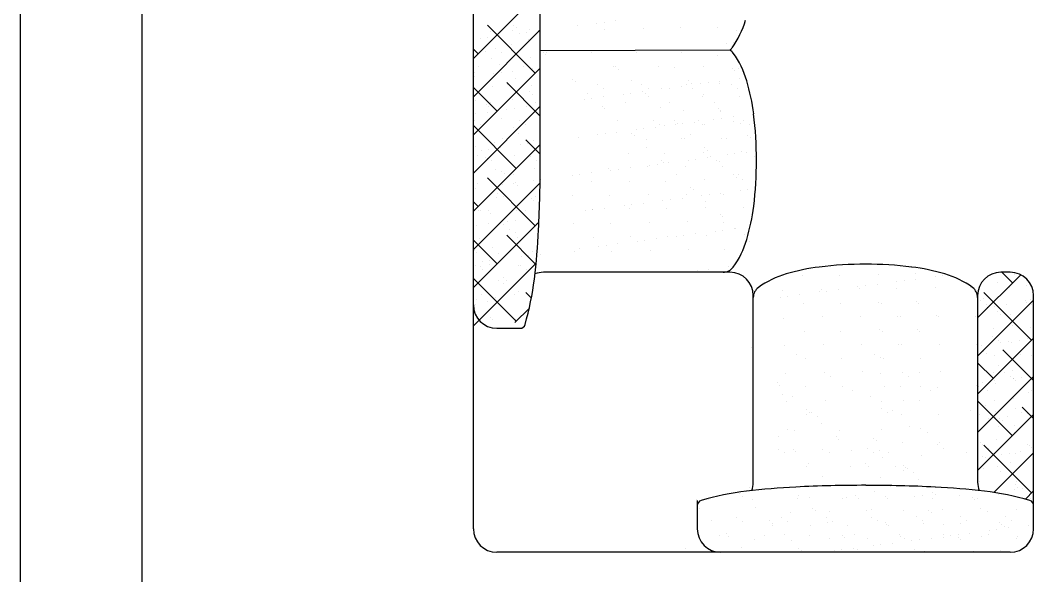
# Model space of a CAD drawing. Header units: inches. Extents: x 3.5 to 46, y 8.9 to 33.7.
# Drawn here: x 24.997 to 27.837, y 23.936 to 25.478 of the extents above; entities that cross this region are included whole.
import ezdxf

# ---------------------------------------------------------------- set-up
doc = ezdxf.new("R2010")
doc.units = ezdxf.units.IN
doc.header["$MEASUREMENT"] = 0
doc.layers.add('02', color=2, linetype='Continuous')
doc.layers.add('kadrbm', color=4, linetype='Continuous')

# ---------------------------------------------------------------- blocks, each defined once
blk = doc.blocks.new('kadrbm')
at = {"layer": 'kadrbm', "color": 4}
blk.add_lwpolyline([(0, 0), (0, 24.7972), (21, 24.7972), (21, 0), (0, 0)], close=True, dxfattribs=at)
blk.add_lwpolyline([(20.6631, 0.3257), (20.6631, 24.4603), (0.3369, 24.4603), (0.3369, 0.3257), (20.6631, 0.3257)], dxfattribs=at)

msp = doc.modelspace()

# ---------------------------------------------------------------- linework, layer by layer
at = {"layer": '02'}
for p, q in [((26.256, 24.0654), (26.256, 26.6845)), ((26.256, 25.372), (26.4412, 25.5572)), ((26.619, 25.4734), (26.619, 25.4734)), ((26.6515, 25.4777), (26.6515, 25.4777)), ((26.256, 25.2659), (26.4414, 25.4514)), ((26.428, 25.3318), (26.2954, 25.4644)), ((26.3043, 25.448), (26.3043, 25.448)), ((26.3636, 25.4499), (26.3636, 25.4499)), ((26.3678, 25.4648), (26.3678, 25.4648)), ((26.3751, 25.4581), (26.3751, 25.4581)), ((26.4037, 25.445), (26.4037, 25.445)), ((26.4123, 25.4519), (26.4123, 25.4519)), ((26.4362, 25.4493), (26.4362, 25.4493)), ((26.5439, 25.4635), (26.5439, 25.4635)), ((26.5982, 25.4706), (26.5982, 25.4706)), ((26.6193, 25.4527), (26.6193, 25.4527)), ((26.7274, 25.4566), (26.7274, 25.4566)), ((26.8321, 25.4579), (26.8321, 25.4579)), ((26.9344, 25.4575), (26.9344, 25.4575)), ((26.9864, 25.451), (26.9864, 25.451)), ((26.2752, 25.4281), (26.2752, 25.4281)), ((26.296, 25.4309), (26.296, 25.4309)), ((26.3285, 25.4351), (26.3285, 25.4351)), ((26.3829, 25.4423), (26.3829, 25.4423)), ((26.4099, 25.4262), (26.4099, 25.4262)), ((26.9789, 25.4172), (26.9789, 25.4172)), ((26.256, 25.411), (26.256, 25.411)), ((26.2689, 25.3849), (26.256, 25.3977)), ((26.2897, 25.3911), (26.2897, 25.3911)), ((26.3183, 25.3992), (26.3183, 25.3992)), ((26.3352, 25.3884), (26.3352, 25.3884)), ((26.3607, 25.4123), (26.3607, 25.4123)), ((26.9691, 25.3956), (26.4415, 25.3932)), ((26.4498, 25.3897), (26.4498, 25.3897)), ((26.4598, 25.3886), (26.4598, 25.3886)), ((26.5843, 25.3889), (26.5843, 25.3889)), ((26.7089, 25.3891), (26.7089, 25.3891)), ((26.8335, 25.3893), (26.8335, 25.3893)), ((26.9581, 25.4145), (26.9581, 25.4145)), ((26.3068, 25.3709), (26.3068, 25.3709)), ((26.4148, 25.3748), (26.4148, 25.3748)), ((26.4571, 25.383), (26.4571, 25.383)), ((26.9347, 25.3813), (26.9347, 25.3813)), ((26.256, 25.1599), (26.4416, 25.3455)), ((26.2586, 25.3339), (26.2586, 25.3339)), ((26.2714, 25.3495), (26.2714, 25.3495)), ((26.3295, 25.3546), (26.3295, 25.3546)), ((26.3329, 25.3321), (26.3329, 25.3321)), ((26.3369, 25.3478), (26.3369, 25.3478)), ((26.3654, 25.3364), (26.3654, 25.3364)), ((26.3959, 25.3497), (26.3959, 25.3497)), ((26.4197, 25.3436), (26.4197, 25.3436)), ((26.4406, 25.3463), (26.4406, 25.3463)), ((26.6451, 25.3502), (26.6451, 25.3502)), ((26.652, 25.3497), (26.652, 25.3497)), ((26.6594, 25.3429), (26.6594, 25.3429)), ((26.7696, 25.3504), (26.7696, 25.3504)), ((26.8144, 25.3462), (26.8144, 25.3462)), ((26.8942, 25.3506), (26.8942, 25.3506)), ((26.9745, 25.3448), (26.9745, 25.3448)), ((26.9818, 25.338), (26.9818, 25.338)), ((26.9934, 25.3447), (26.9934, 25.3447)), ((26.2577, 25.3222), (26.2577, 25.3222)), ((26.3121, 25.3294), (26.3121, 25.3294)), ((26.4417, 25.212), (26.3484, 25.3053)), ((26.3717, 25.316), (26.3717, 25.316)), ((26.5317, 25.3146), (26.5317, 25.3146)), ((26.5391, 25.3078), (26.5391, 25.3078)), ((26.6942, 25.311), (26.6942, 25.311)), ((26.8542, 25.3097), (26.8542, 25.3097)), ((26.8616, 25.3029), (26.8616, 25.3029)), ((26.9081, 25.3043), (26.9081, 25.3043)), ((26.9394, 25.3033), (26.9394, 25.3033)), ((26.9406, 25.3086), (26.9406, 25.3086)), ((26.995, 25.3157), (26.995, 25.3157)), ((26.3219, 25.2258), (26.256, 25.2917)), ((26.3093, 25.2938), (26.3093, 25.2938)), ((26.3506, 25.299), (26.3506, 25.299)), ((26.3675, 25.2882), (26.3675, 25.2882)), ((26.4115, 25.2795), (26.4115, 25.2795)), ((26.4174, 25.2977), (26.4174, 25.2977)), ((26.5739, 25.2759), (26.5739, 25.2759)), ((26.5998, 25.2994), (26.5998, 25.2994)), ((26.6166, 25.2887), (26.6166, 25.2887)), ((26.6928, 25.276), (26.6928, 25.276)), ((26.7243, 25.2997), (26.7243, 25.2997)), ((26.7253, 25.2802), (26.7253, 25.2802)), ((26.734, 25.2746), (26.734, 25.2746)), ((26.7412, 25.2889), (26.7412, 25.2889)), ((26.7796, 25.2874), (26.7796, 25.2874)), ((26.8005, 25.2901), (26.8005, 25.2901)), ((26.833, 25.2944), (26.833, 25.2944)), ((26.8489, 25.2999), (26.8489, 25.2999)), ((26.8658, 25.2891), (26.8658, 25.2891)), ((26.8873, 25.3016), (26.8873, 25.3016)), ((26.9735, 25.3001), (26.9735, 25.3001)), ((26.9903, 25.2894), (26.9903, 25.2894)), ((26.2611, 25.2568), (26.2611, 25.2568)), ((26.3037, 25.2493), (26.3037, 25.2493)), ((26.3658, 25.2582), (26.3658, 25.2582)), ((26.4189, 25.2727), (26.4189, 25.2727)), ((26.4282, 25.2496), (26.4282, 25.2496)), ((26.5643, 25.259), (26.5643, 25.259)), ((26.5851, 25.2618), (26.5851, 25.2618)), ((26.6176, 25.2661), (26.6176, 25.2661)), ((26.672, 25.2732), (26.672, 25.2732)), ((26.6774, 25.25), (26.6774, 25.25)), ((26.7413, 25.2678), (26.7413, 25.2678)), ((26.8019, 25.2502), (26.8019, 25.2502)), ((26.8912, 25.2663), (26.8912, 25.2663)), ((26.8964, 25.271), (26.8964, 25.271)), ((26.9265, 25.2505), (26.9265, 25.2505)), ((26.9959, 25.2676), (26.9959, 25.2676)), ((26.256, 25.0538), (26.4417, 25.2395)), ((26.2621, 25.2193), (26.2621, 25.2193)), ((26.2913, 25.2444), (26.2913, 25.2444)), ((26.2946, 25.2235), (26.2946, 25.2235)), ((26.2986, 25.2376), (26.2986, 25.2376)), ((26.3489, 25.2307), (26.3489, 25.2307)), ((26.3698, 25.2334), (26.3698, 25.2334)), ((26.4023, 25.2377), (26.4023, 25.2377)), ((26.4199, 25.2207), (26.4199, 25.2207)), ((26.6137, 25.2395), (26.6137, 25.2395)), ((26.6211, 25.2327), (26.6211, 25.2327)), ((26.7761, 25.2359), (26.7761, 25.2359)), ((26.8396, 25.2267), (26.8396, 25.2267)), ((26.9362, 25.2345), (26.9362, 25.2345)), ((26.942, 25.2262), (26.942, 25.2262)), ((26.9436, 25.2278), (26.9436, 25.2278)), ((27.0319, 25.217), (27.0319, 25.217)), ((26.2584, 25.1986), (26.2584, 25.1986)), ((26.3118, 25.2168), (26.3118, 25.2168)), ((26.3334, 25.2057), (26.3334, 25.2057)), ((26.3829, 25.1988), (26.3829, 25.1988)), ((26.6559, 25.2008), (26.6559, 25.2008)), ((26.7566, 25.1995), (26.7566, 25.1995)), ((26.7735, 25.1888), (26.7735, 25.1888)), ((26.816, 25.1994), (26.816, 25.1994)), ((26.8165, 25.1887), (26.8165, 25.1887)), ((26.8233, 25.1927), (26.8233, 25.1927)), ((26.8373, 25.1914), (26.8373, 25.1914)), ((26.8699, 25.1957), (26.8699, 25.1957)), ((26.8812, 25.1997), (26.8812, 25.1997)), ((26.8937, 25.1892), (26.8937, 25.1892)), ((26.8981, 25.189), (26.8981, 25.189)), ((26.9242, 25.2029), (26.9242, 25.2029)), ((26.945, 25.2056), (26.945, 25.2056)), ((26.9775, 25.2099), (26.9775, 25.2099)), ((26.9784, 25.1959), (26.9784, 25.1959)), ((26.9984, 25.1906), (26.9984, 25.1906)), ((27.0058, 25.2), (27.0058, 25.2)), ((27.0226, 25.1892), (27.0226, 25.1892)), ((26.3749, 25.0667), (26.256, 25.1856)), ((26.2636, 25.1798), (26.2636, 25.1798)), ((26.2752, 25.1879), (26.2752, 25.1879)), ((26.3683, 25.1811), (26.3683, 25.1811)), ((26.3732, 25.1692), (26.3732, 25.1692)), ((26.3806, 25.1625), (26.3806, 25.1625)), ((26.3998, 25.1881), (26.3998, 25.1881)), ((26.6012, 25.1603), (26.6012, 25.1603)), ((26.622, 25.1631), (26.622, 25.1631)), ((26.6545, 25.1674), (26.6545, 25.1674)), ((26.6957, 25.1643), (26.6957, 25.1643)), ((26.7088, 25.1745), (26.7088, 25.1745)), ((26.7297, 25.1772), (26.7297, 25.1772)), ((26.7622, 25.1815), (26.7622, 25.1815)), ((26.7857, 25.1853), (26.7857, 25.1853)), ((26.8581, 25.1608), (26.8581, 25.1608)), ((26.256, 24.9477), (26.4418, 25.1335)), ((26.3144, 25.1397), (26.3144, 25.1397)), ((26.336, 25.1492), (26.336, 25.1492)), ((26.3858, 25.132), (26.3858, 25.132)), ((26.4418, 25.1059), (26.4014, 25.1462)), ((26.4066, 25.1347), (26.4066, 25.1347)), ((26.4224, 25.1436), (26.4224, 25.1436)), ((26.4392, 25.139), (26.4392, 25.139)), ((26.5468, 25.1532), (26.5468, 25.1532)), ((26.7031, 25.1576), (26.7031, 25.1576)), ((26.7375, 25.1483), (26.7375, 25.1483)), ((26.8342, 25.1501), (26.8342, 25.1501)), ((26.8422, 25.1497), (26.8422, 25.1497)), ((26.9445, 25.1492), (26.9445, 25.1492)), ((26.9588, 25.1503), (26.9588, 25.1503)), ((27.0182, 25.1594), (27.0182, 25.1594)), ((27.0256, 25.1527), (27.0256, 25.1527)), ((26.2604, 25.1274), (26.2604, 25.1274)), ((26.2782, 25.1178), (26.2782, 25.1178)), ((26.299, 25.1205), (26.299, 25.1205)), ((26.3315, 25.1248), (26.3315, 25.1248)), ((26.3708, 25.104), (26.3708, 25.104)), ((26.4154, 25.1306), (26.4154, 25.1306)), ((26.6859, 25.1088), (26.6859, 25.1088)), ((26.7379, 25.1257), (26.7379, 25.1257)), ((26.7882, 25.1083), (26.7882, 25.1083)), ((26.8962, 25.1122), (26.8962, 25.1122)), ((26.8979, 25.1243), (26.8979, 25.1243)), ((26.9053, 25.1176), (26.9053, 25.1176)), ((26.9611, 25.1041), (26.9611, 25.1041)), ((26.9819, 25.1069), (26.9819, 25.1069)), ((27.0009, 25.1135), (27.0009, 25.1135)), ((27.0144, 25.1112), (27.0144, 25.1112)), ((26.2661, 25.1027), (26.2661, 25.1027)), ((26.2907, 25.0984), (26.2907, 25.0984)), ((26.2952, 25.0955), (26.2952, 25.0955)), ((26.3075, 25.0877), (26.3075, 25.0877)), ((26.4152, 25.0987), (26.4152, 25.0987)), ((26.4321, 25.0879), (26.4321, 25.0879)), ((26.7457, 25.0758), (26.7457, 25.0758)), ((26.7665, 25.0785), (26.7665, 25.0785)), ((26.7777, 25.0892), (26.7777, 25.0892)), ((26.7851, 25.0825), (26.7851, 25.0825)), ((26.7991, 25.0828), (26.7991, 25.0828)), ((26.8534, 25.09), (26.8534, 25.09)), ((26.8742, 25.0927), (26.8742, 25.0927)), ((26.9067, 25.097), (26.9067, 25.097)), ((26.9135, 25.0996), (26.9135, 25.0996)), ((26.9304, 25.0888), (26.9304, 25.0888)), ((26.9401, 25.0857), (26.9401, 25.0857)), ((27.0381, 25.0998), (27.0381, 25.0998)), ((26.3169, 25.0626), (26.3169, 25.0626)), ((26.335, 25.059), (26.335, 25.059)), ((26.3424, 25.0523), (26.3424, 25.0523)), ((26.3683, 25.049), (26.3683, 25.049)), ((26.4249, 25.0665), (26.4249, 25.0665)), ((26.5304, 25.0474), (26.5304, 25.0474)), ((26.5512, 25.0502), (26.5512, 25.0502)), ((26.5837, 25.0545), (26.5837, 25.0545)), ((26.6319, 25.0674), (26.6319, 25.0674)), ((26.6381, 25.0616), (26.6381, 25.0616)), ((26.6589, 25.0644), (26.6589, 25.0644)), ((26.6914, 25.0686), (26.6914, 25.0686)), ((26.74, 25.0712), (26.74, 25.0712)), ((26.8199, 25.0506), (26.8199, 25.0506)), ((26.8447, 25.0726), (26.8447, 25.0726)), ((26.947, 25.0721), (26.947, 25.0721)), ((26.9799, 25.0492), (26.9799, 25.0492)), ((26.9911, 25.0501), (26.9911, 25.0501)), ((26.256, 24.8417), (26.4413, 25.027)), ((26.2686, 25.0256), (26.2686, 25.0256)), ((26.428, 24.9076), (26.2954, 25.0402)), ((26.315, 25.0191), (26.315, 25.0191)), ((26.3359, 25.0218), (26.3359, 25.0218)), ((26.3684, 25.0261), (26.3684, 25.0261)), ((26.3733, 25.0269), (26.3733, 25.0269)), ((26.3772, 25.0204), (26.3772, 25.0204)), ((26.4227, 25.0333), (26.4227, 25.0333)), ((26.4435, 25.036), (26.4435, 25.036)), ((26.5837, 25.0303), (26.5837, 25.0303)), ((26.6884, 25.0317), (26.6884, 25.0317)), ((26.7907, 25.0312), (26.7907, 25.0312)), ((26.8988, 25.0351), (26.8988, 25.0351)), ((26.9873, 25.0424), (26.9873, 25.0424)), ((27.0035, 25.0364), (27.0035, 25.0364)), ((26.2607, 25.0119), (26.2607, 25.0119)), ((26.323, 24.9983), (26.323, 24.9983)), ((26.5321, 24.9908), (26.5321, 24.9908)), ((26.6345, 24.9903), (26.6345, 24.9903)), ((26.7425, 24.9942), (26.7425, 24.9942)), ((26.8472, 24.9955), (26.8472, 24.9955)), ((26.8597, 25.0141), (26.8597, 25.0141)), ((26.8671, 25.0073), (26.8671, 25.0073)), ((26.8903, 24.9913), (26.8903, 24.9913)), ((26.9111, 24.994), (26.9111, 24.994)), ((26.9436, 24.9983), (26.9436, 24.9983)), ((26.9495, 24.995), (26.9495, 24.995)), ((26.9979, 25.0054), (26.9979, 25.0054)), ((27.0188, 25.0082), (27.0188, 25.0082)), ((26.2689, 24.9606), (26.256, 24.9735)), ((26.2569, 24.9853), (26.2569, 24.9853)), ((26.3194, 24.9855), (26.3194, 24.9855)), ((26.3399, 24.9875), (26.3399, 24.9875)), ((26.417, 24.9839), (26.417, 24.9839)), ((26.4243, 24.9771), (26.4243, 24.9771)), ((26.4274, 24.9894), (26.4274, 24.9894)), ((26.6749, 24.9629), (26.6749, 24.9629)), ((26.6958, 24.9656), (26.6958, 24.9656)), ((26.7283, 24.9699), (26.7283, 24.9699)), ((26.7826, 24.9771), (26.7826, 24.9771)), ((26.8034, 24.9798), (26.8034, 24.9798)), ((26.8359, 24.9841), (26.8359, 24.9841)), ((26.9019, 24.9754), (26.9019, 24.9754)), ((26.2712, 24.9485), (26.2712, 24.9485)), ((26.276, 24.9486), (26.276, 24.9486)), ((26.2967, 24.9488), (26.2967, 24.9488)), ((26.3041, 24.942), (26.3041, 24.942)), ((26.3759, 24.9499), (26.3759, 24.9499)), ((26.4006, 24.9488), (26.4006, 24.9488)), ((26.5673, 24.9487), (26.5673, 24.9487)), ((26.5862, 24.9533), (26.5862, 24.9533)), ((26.5881, 24.9515), (26.5881, 24.9515)), ((26.6206, 24.9558), (26.6206, 24.9558)), ((26.6909, 24.9546), (26.6909, 24.9546)), ((26.7932, 24.9541), (26.7932, 24.9541)), ((26.9013, 24.958), (26.9013, 24.958)), ((26.9417, 24.939), (26.9417, 24.939)), ((27.006, 24.9593), (27.006, 24.9593)), ((26.256, 24.7356), (26.438, 24.9176)), ((26.2651, 24.9089), (26.2651, 24.9089)), ((26.2976, 24.9132), (26.2976, 24.9132)), ((26.3219, 24.9085), (26.3219, 24.9085)), ((26.3389, 24.9101), (26.3389, 24.9101)), ((26.3519, 24.9204), (26.3519, 24.9204)), ((26.3727, 24.9231), (26.3727, 24.9231)), ((26.4053, 24.9274), (26.4053, 24.9274)), ((26.43, 24.9124), (26.43, 24.9124)), ((26.5347, 24.9137), (26.5347, 24.9137)), ((26.637, 24.9132), (26.637, 24.9132)), ((26.745, 24.9171), (26.745, 24.9171)), ((26.8497, 24.9184), (26.8497, 24.9184)), ((26.949, 24.9322), (26.949, 24.9322)), ((26.952, 24.9179), (26.952, 24.9179)), ((26.4298, 24.7997), (26.3484, 24.8811)), ((26.3553, 24.8981), (26.3553, 24.8981)), ((26.3722, 24.8874), (26.3722, 24.8874)), ((26.6934, 24.8775), (26.6934, 24.8775)), ((26.7958, 24.877), (26.7958, 24.877)), ((26.8195, 24.8784), (26.8195, 24.8784)), ((26.8403, 24.8811), (26.8403, 24.8811)), ((26.8728, 24.8854), (26.8728, 24.8854)), ((26.9038, 24.8809), (26.9038, 24.8809)), ((26.9272, 24.8925), (26.9272, 24.8925)), ((26.948, 24.8953), (26.948, 24.8953)), ((26.9805, 24.8996), (26.9805, 24.8996)), ((26.9838, 24.9003), (26.9838, 24.9003)), ((27.0085, 24.8823), (27.0085, 24.8823)), ((26.3219, 24.8015), (26.256, 24.8674)), ((26.2737, 24.8715), (26.2737, 24.8715)), ((26.3083, 24.8484), (26.3083, 24.8484)), ((26.3787, 24.8737), (26.3787, 24.8737)), ((26.3861, 24.8669), (26.3861, 24.8669)), ((26.4329, 24.8487), (26.4329, 24.8487)), ((26.5887, 24.8762), (26.5887, 24.8762)), ((26.6041, 24.85), (26.6041, 24.85)), ((26.625, 24.8528), (26.625, 24.8528)), ((26.6575, 24.857), (26.6575, 24.857)), ((26.7118, 24.8642), (26.7118, 24.8642)), ((26.7326, 24.8669), (26.7326, 24.8669)), ((26.7651, 24.8712), (26.7651, 24.8712)), ((27.0237, 24.8638), (27.0237, 24.8638)), ((26.2585, 24.8385), (26.2585, 24.8385)), ((26.2658, 24.8318), (26.2658, 24.8318)), ((26.3244, 24.8314), (26.3244, 24.8314)), ((26.3888, 24.8217), (26.3888, 24.8217)), ((26.4096, 24.8244), (26.4096, 24.8244)), ((26.4209, 24.835), (26.4209, 24.835)), ((26.4325, 24.8353), (26.4325, 24.8353)), ((26.4421, 24.8287), (26.4421, 24.8287)), ((26.5372, 24.8366), (26.5372, 24.8366)), ((26.5498, 24.8429), (26.5498, 24.8429)), ((26.6395, 24.8361), (26.6395, 24.8361)), ((26.7475, 24.84), (26.7475, 24.84)), ((26.8522, 24.8414), (26.8522, 24.8414)), ((26.9546, 24.8409), (26.9546, 24.8409)), ((26.256, 24.6295), (26.4302, 24.8037)), ((26.263, 24.7977), (26.263, 24.7977)), ((26.2762, 24.7944), (26.2762, 24.7944)), ((26.2811, 24.8075), (26.2811, 24.8075)), ((26.3006, 24.7999), (26.3006, 24.7999)), ((26.3019, 24.8102), (26.3019, 24.8102)), ((26.3345, 24.8145), (26.3345, 24.8145)), ((26.3809, 24.7957), (26.3809, 24.7957)), ((26.3876, 24.7979), (26.3876, 24.7979)), ((26.964, 24.7938), (26.964, 24.7938)), ((26.2799, 24.787), (26.2799, 24.787)), ((26.3404, 24.7634), (26.3404, 24.7634)), ((26.4045, 24.7872), (26.4045, 24.7872)), ((26.9688, 24.7782), (26.4504, 24.7782)), ((26.8564, 24.7797), (26.8564, 24.7797)), ((26.8772, 24.7824), (26.8772, 24.7824)), ((26.9097, 24.7867), (26.9097, 24.7867)), ((27.1698, 24.769), (27.1698, 24.769)), ((27.2721, 24.7685), (27.2721, 24.7685)), ((27.3802, 24.7724), (27.3802, 24.7724)), ((27.4849, 24.7738), (27.4849, 24.7738)), ((27.5393, 24.766), (27.5393, 24.766)), ((27.5601, 24.7687), (27.5601, 24.7687)), ((27.6569, 24.6516), (27.7766, 24.7713)), ((27.7476, 24.7782), (27.7217, 24.7782)), ((27.7538, 24.7485), (27.7241, 24.7782)), ((27.758, 24.7721), (27.758, 24.7721)), ((26.3749, 24.6424), (26.256, 24.7614)), ((26.327, 24.7543), (26.327, 24.7543)), ((26.3406, 24.7483), (26.3406, 24.7483)), ((26.3478, 24.7567), (26.3478, 24.7567)), ((27.3239, 24.7377), (27.3239, 24.7377)), ((27.3447, 24.7404), (27.3447, 24.7404)), ((27.3773, 24.7447), (27.3773, 24.7447)), ((27.4316, 24.7518), (27.4316, 24.7518)), ((27.4524, 24.7546), (27.4524, 24.7546)), ((27.4849, 24.7588), (27.4849, 24.7588)), ((27.539, 24.7363), (27.539, 24.7363)), ((27.6303, 24.7438), (27.6303, 24.7438)), ((27.6377, 24.737), (27.6377, 24.737)), ((27.7108, 24.7508), (27.7108, 24.7508)), ((27.746, 24.7371), (27.746, 24.7371)), ((27.7928, 24.7402), (27.7928, 24.7402)), ((26.2787, 24.7173), (26.2787, 24.7173)), ((26.318, 24.7088), (26.318, 24.7088)), ((26.3388, 24.7115), (26.3388, 24.7115)), ((26.3713, 24.7158), (26.3713, 24.7158)), ((26.3826, 24.7248), (26.3826, 24.7248)), ((26.4171, 24.7063), (26.4014, 24.722)), ((27.0336, 24.195), (27.0336, 24.7134)), ((27.1086, 24.7093), (27.1086, 24.7093)), ((27.1159, 24.7276), (27.1159, 24.7276)), ((27.1294, 24.712), (27.1294, 24.712)), ((27.1619, 24.7163), (27.1619, 24.7163)), ((27.2163, 24.7235), (27.2163, 24.7235)), ((27.2239, 24.7315), (27.2239, 24.7315)), ((27.2371, 24.7262), (27.2371, 24.7262)), ((27.2696, 24.7305), (27.2696, 24.7305)), ((27.3286, 24.7329), (27.3286, 24.7329)), ((27.4309, 24.7324), (27.4309, 24.7324)), ((27.6569, 24.7134), (27.6569, 24.195)), ((27.8068, 24.5894), (27.6742, 24.722)), ((27.8124, 24.0654), (27.8124, 24.7134)), ((26.2624, 24.6897), (26.2624, 24.6897)), ((26.2637, 24.7016), (26.2637, 24.7016)), ((26.2953, 24.6976), (26.2953, 24.6976)), ((26.3122, 24.6868), (26.3122, 24.6868)), ((26.3711, 24.6386), (26.4114, 24.6789)), ((27.1723, 24.692), (27.1723, 24.692)), ((27.2747, 24.6915), (27.2747, 24.6915)), ((27.3827, 24.6954), (27.3827, 24.6954)), ((27.3895, 24.692), (27.3895, 24.692)), ((27.4874, 24.6967), (27.4874, 24.6967)), ((27.4918, 24.6915), (27.4918, 24.6915)), ((27.6569, 24.5455), (27.8124, 24.7011)), ((27.6656, 24.7), (27.6656, 24.7)), ((27.6725, 24.7051), (27.6725, 24.7051)), ((27.6824, 24.6893), (27.6824, 24.6893)), ((27.6838, 24.6815), (27.6838, 24.6815)), ((27.6978, 24.7001), (27.6978, 24.7001)), ((27.7046, 24.6842), (27.7046, 24.6842)), ((27.7372, 24.6885), (27.7372, 24.6885)), ((27.7901, 24.7003), (27.7901, 24.7003)), ((27.7915, 24.6956), (27.7915, 24.6956)), ((27.8025, 24.7014), (27.8025, 24.7014)), ((27.807, 24.6895), (27.807, 24.6895)), ((27.8123, 24.6984), (27.8123, 24.6984)), ((26.3022, 24.6532), (26.3022, 24.6532)), ((27.1184, 24.6506), (27.1184, 24.6506)), ((27.2264, 24.6545), (27.2264, 24.6545)), ((27.3311, 24.6558), (27.3311, 24.6558)), ((27.4335, 24.6553), (27.4335, 24.6553)), ((27.4436, 24.6545), (27.4436, 24.6545)), ((27.5415, 24.6592), (27.5415, 24.6592)), ((27.5483, 24.6558), (27.5483, 24.6558)), ((27.6506, 24.6553), (27.6506, 24.6553)), ((27.7123, 24.6686), (27.7123, 24.6686)), ((27.7197, 24.6619), (27.7197, 24.6619)), ((27.7431, 24.6506), (27.7431, 24.6506)), ((27.7485, 24.66), (27.7485, 24.66)), ((26.3096, 24.6464), (26.3096, 24.6464)), ((26.3208, 24.6226), (26.3856, 24.6226)), ((26.3729, 24.6481), (26.3729, 24.6481)), ((27.7003, 24.623), (27.7003, 24.623)), ((27.7545, 24.63), (27.7545, 24.63)), ((27.805, 24.6244), (27.805, 24.6244)), ((27.1749, 24.6149), (27.1749, 24.6149)), ((27.2772, 24.6144), (27.2772, 24.6144)), ((27.3852, 24.6183), (27.3852, 24.6183)), ((27.392, 24.6149), (27.392, 24.6149)), ((27.4899, 24.6196), (27.4899, 24.6196)), ((27.4944, 24.6144), (27.4944, 24.6144)), ((27.6569, 24.4395), (27.8124, 24.595)), ((27.6979, 24.5999), (27.6979, 24.5999)), ((27.7943, 24.5935), (27.7943, 24.5935)), ((27.0291, 24.5682), (27.0291, 24.5682)), ((27.1209, 24.5735), (27.1209, 24.5735)), ((27.2289, 24.5774), (27.2289, 24.5774)), ((27.3337, 24.5787), (27.3337, 24.5787)), ((27.436, 24.5782), (27.436, 24.5782)), ((27.4461, 24.5774), (27.4461, 24.5774)), ((27.5508, 24.5787), (27.5508, 24.5787)), ((27.6531, 24.5782), (27.6531, 24.5782)), ((27.6664, 24.5756), (27.6664, 24.5756)), ((27.7147, 24.5891), (27.7147, 24.5891)), ((27.7207, 24.5828), (27.7207, 24.5828)), ((27.7415, 24.5855), (27.7415, 24.5855)), ((27.751, 24.583), (27.751, 24.583)), ((27.774, 24.5898), (27.774, 24.5898)), ((27.8017, 24.5868), (27.8017, 24.5868)), ((27.1526, 24.5493), (27.1526, 24.5493)), ((27.1774, 24.5378), (27.1774, 24.5378)), ((27.2797, 24.5373), (27.2797, 24.5373)), ((27.3698, 24.5493), (27.3698, 24.5493)), ((27.3877, 24.5412), (27.3877, 24.5412)), ((27.3945, 24.5378), (27.3945, 24.5378)), ((27.4969, 24.5373), (27.4969, 24.5373)), ((27.6741, 24.5584), (27.6741, 24.5584)), ((27.6814, 24.5517), (27.6814, 24.5517)), ((27.7028, 24.5459), (27.7028, 24.5459)), ((27.8124, 24.4777), (27.7273, 24.5629)), ((27.7755, 24.5504), (27.7755, 24.5504)), ((27.8075, 24.5473), (27.8075, 24.5473)), ((27.7007, 24.4833), (27.6569, 24.5271)), ((27.7162, 24.5198), (27.7162, 24.5198)), ((27.1234, 24.4964), (27.1234, 24.4964)), ((27.2315, 24.5003), (27.2315, 24.5003)), ((27.2488, 24.4881), (27.2488, 24.4881)), ((27.3362, 24.5016), (27.3362, 24.5016)), ((27.386, 24.4957), (27.386, 24.4957)), ((27.4486, 24.5003), (27.4486, 24.5003)), ((27.4659, 24.4881), (27.4659, 24.4881)), ((27.494, 24.4996), (27.494, 24.4996)), ((27.5533, 24.5016), (27.5533, 24.5016)), ((27.6569, 24.3334), (27.8124, 24.4889)), ((27.7011, 24.5004), (27.7011, 24.5004)), ((27.7302, 24.4997), (27.7302, 24.4997)), ((27.747, 24.489), (27.747, 24.489)), ((27.7536, 24.5059), (27.7536, 24.5059)), ((27.7561, 24.4833), (27.7561, 24.4833)), ((27.7576, 24.484), (27.7576, 24.484)), ((27.7784, 24.4868), (27.7784, 24.4868)), ((27.8109, 24.4911), (27.8109, 24.4911)), ((27.1002, 24.4718), (27.1002, 24.4718)), ((27.1075, 24.465), (27.1075, 24.465)), ((27.1799, 24.4607), (27.1799, 24.4607)), ((27.2822, 24.4602), (27.2822, 24.4602)), ((27.3971, 24.4607), (27.3971, 24.4607)), ((27.4425, 24.46), (27.4425, 24.46)), ((27.4994, 24.4602), (27.4994, 24.4602)), ((27.5448, 24.4595), (27.5448, 24.4595)), ((27.6528, 24.4634), (27.6528, 24.4634)), ((27.6596, 24.46), (27.6596, 24.46)), ((27.6707, 24.4726), (27.6707, 24.4726)), ((27.7032, 24.4769), (27.7032, 24.4769)), ((27.7053, 24.4689), (27.7053, 24.4689)), ((27.7634, 24.4765), (27.7634, 24.4765)), ((27.81, 24.4702), (27.81, 24.4702)), ((27.1157, 24.4378), (27.1157, 24.4378)), ((27.1423, 24.4331), (27.1423, 24.4331)), ((27.234, 24.4232), (27.234, 24.4232)), ((27.3095, 24.4494), (27.3095, 24.4494)), ((27.3595, 24.4331), (27.3595, 24.4331)), ((27.4512, 24.4232), (27.4512, 24.4232)), ((27.4966, 24.4225), (27.4966, 24.4225)), ((27.5267, 24.4494), (27.5267, 24.4494)), ((27.6832, 24.4501), (27.6832, 24.4501)), ((27.7036, 24.4233), (27.7036, 24.4233)), ((27.7561, 24.4288), (27.7561, 24.4288)), ((27.7982, 24.4446), (27.7982, 24.4446)), ((27.8078, 24.4503), (27.8078, 24.4503)), ((27.033, 24.4194), (27.033, 24.4194)), ((27.126, 24.4193), (27.126, 24.4193)), ((27.1822, 24.3966), (27.1822, 24.3966)), ((27.3885, 24.4186), (27.3885, 24.4186)), ((27.3888, 24.3989), (27.3888, 24.3989)), ((27.4202, 24.3944), (27.4202, 24.3944)), ((27.6374, 24.3944), (27.6374, 24.3944)), ((27.7538, 24.3242), (27.6569, 24.4211)), ((27.678, 24.4095), (27.678, 24.4095)), ((27.7625, 24.3996), (27.7625, 24.3996)), ((27.8124, 24.3716), (27.7803, 24.4038)), ((27.1824, 24.3837), (27.1824, 24.3837)), ((27.1895, 24.3899), (27.1895, 24.3899)), ((27.1949, 24.3873), (27.1949, 24.3873)), ((27.2118, 24.3766), (27.2118, 24.3766)), ((27.4056, 24.3881), (27.4056, 24.3881)), ((27.445, 24.3829), (27.445, 24.3829)), ((27.5473, 24.3824), (27.5473, 24.3824)), ((27.6554, 24.3863), (27.6554, 24.3863)), ((27.6569, 24.2274), (27.8124, 24.3829)), ((27.6622, 24.3829), (27.6622, 24.3829)), ((27.6868, 24.3712), (27.6868, 24.3712)), ((27.7076, 24.3739), (27.7076, 24.3739)), ((27.7078, 24.3918), (27.7078, 24.3918)), ((27.7178, 24.3731), (27.7178, 24.3731)), ((27.7252, 24.3663), (27.7252, 24.3663)), ((27.7401, 24.3782), (27.7401, 24.3782)), ((27.7793, 24.3888), (27.7793, 24.3888)), ((27.7945, 24.3853), (27.7945, 24.3853)), ((27.1285, 24.3423), (27.1285, 24.3423)), ((27.148, 24.3377), (27.148, 24.3377)), ((27.2243, 24.358), (27.2243, 24.358)), ((27.2725, 24.3379), (27.2725, 24.3379)), ((27.391, 24.3415), (27.391, 24.3415)), ((27.4664, 24.3494), (27.4664, 24.3494)), ((27.4995, 24.3439), (27.4995, 24.3439)), ((27.7155, 24.3499), (27.7155, 24.3499)), ((27.7586, 24.3517), (27.7586, 24.3517)), ((27.1041, 24.3229), (27.1041, 24.3229)), ((27.2641, 24.3215), (27.2641, 24.3215)), ((27.2715, 24.3148), (27.2715, 24.3148)), ((27.3678, 24.3169), (27.3678, 24.3169)), ((27.3752, 24.3101), (27.3752, 24.3101)), ((27.5164, 24.3332), (27.5164, 24.3332)), ((27.7104, 24.3147), (27.7104, 24.3147)), ((27.76, 24.3344), (27.76, 24.3344)), ((27.1027, 24.2869), (27.1027, 24.2869)), ((27.1439, 24.2864), (27.1439, 24.2864)), ((27.2272, 24.2872), (27.2272, 24.2872)), ((27.3063, 24.2829), (27.3063, 24.2829)), ((27.3518, 24.2874), (27.3518, 24.2874)), ((27.3833, 24.2829), (27.3833, 24.2829)), ((27.4475, 24.3059), (27.4475, 24.3059)), ((27.5456, 24.2989), (27.5456, 24.2989)), ((27.5498, 24.3054), (27.5498, 24.3054)), ((27.5625, 24.2882), (27.5625, 24.2882)), ((27.6647, 24.3059), (27.6647, 24.3059)), ((27.6702, 24.2992), (27.6702, 24.2992)), ((27.8068, 24.1651), (27.6742, 24.2977)), ((27.6871, 24.2884), (27.6871, 24.2884)), ((27.7948, 24.2994), (27.7948, 24.2994)), ((27.7998, 24.2979), (27.7998, 24.2979)), ((27.8072, 24.2912), (27.8072, 24.2912)), ((27.8116, 24.2886), (27.8116, 24.2886)), ((27.1196, 24.2762), (27.1196, 24.2762)), ((27.1513, 24.2796), (27.1513, 24.2796)), ((27.2441, 24.2764), (27.2441, 24.2764)), ((27.3687, 24.2766), (27.3687, 24.2766)), ((27.3936, 24.2645), (27.3936, 24.2645)), ((27.41, 24.2782), (27.41, 24.2782)), ((27.5016, 24.2683), (27.5016, 24.2683)), ((27.6271, 24.2782), (27.6271, 24.2782)), ((27.6588, 24.2752), (27.6588, 24.2752)), ((27.6693, 24.2653), (27.6693, 24.2653)), ((27.6795, 24.2628), (27.6795, 24.2628)), ((27.6869, 24.2561), (27.6869, 24.2561)), ((27.7019, 24.1663), (27.8124, 24.2768)), ((27.7237, 24.2724), (27.7237, 24.2724)), ((27.7445, 24.2752), (27.7445, 24.2752)), ((27.7611, 24.2747), (27.7611, 24.2747)), ((27.777, 24.2795), (27.777, 24.2795)), ((27.1803, 24.2375), (27.1803, 24.2375)), ((27.1861, 24.2478), (27.1861, 24.2478)), ((27.3048, 24.2377), (27.3048, 24.2377)), ((27.3461, 24.2464), (27.3461, 24.2464)), ((27.3535, 24.2396), (27.3535, 24.2396)), ((27.4294, 24.2379), (27.4294, 24.2379)), ((27.4498, 24.2417), (27.4498, 24.2417)), ((27.45, 24.2288), (27.45, 24.2288)), ((27.4571, 24.235), (27.4571, 24.235)), ((27.4626, 24.2324), (27.4626, 24.2324)), ((27.6564, 24.244), (27.6564, 24.244)), ((27.6733, 24.2332), (27.6733, 24.2332)), ((27.7129, 24.2377), (27.7129, 24.2377)), ((27.7217, 24.2242), (27.7217, 24.2242)), ((27.7478, 24.2497), (27.7478, 24.2497)), ((27.2259, 24.2113), (27.2259, 24.2113)), ((27.3883, 24.2077), (27.3883, 24.2077)), ((27.4794, 24.2217), (27.4794, 24.2217)), ((27.4919, 24.2031), (27.4919, 24.2031)), ((27.6613, 24.1981), (27.6613, 24.1981)), ((27.7636, 24.1976), (27.7636, 24.1976)), ((27.0233, 24.1802), (27.0233, 24.1802)), ((27.0312, 24.1886), (27.0312, 24.1886)), ((27.3717, 24.168), (27.3717, 24.168)), ((27.3961, 24.1874), (27.3961, 24.1874)), ((27.4156, 24.1828), (27.4156, 24.1828)), ((27.5318, 24.1666), (27.5318, 24.1666)), ((27.5402, 24.183), (27.5402, 24.183)), ((27.7062, 24.1666), (27.7062, 24.1666)), ((27.7605, 24.1737), (27.7605, 24.1737)), ((27.7615, 24.1877), (27.7615, 24.1877)), ((27.7689, 24.1809), (27.7689, 24.1809)), ((27.7814, 24.1765), (27.7814, 24.1765)), ((27.7894, 24.1477), (27.8124, 24.1707)), ((26.8749, 24.1477), (26.8749, 24.1477)), ((26.8781, 24.1441), (26.8781, 24.0654)), ((26.9081, 24.148), (26.9081, 24.148)), ((26.9963, 24.1624), (26.9963, 24.1624)), ((27.0037, 24.1557), (27.0037, 24.1557)), ((27.0327, 24.1482), (27.0327, 24.1482)), ((27.1573, 24.1484), (27.1573, 24.1484)), ((27.1587, 24.1589), (27.1587, 24.1589)), ((27.19, 24.1524), (27.19, 24.1524)), ((27.2818, 24.1487), (27.2818, 24.1487)), ((27.2923, 24.152), (27.2923, 24.152)), ((27.3188, 24.1575), (27.3188, 24.1575)), ((27.3262, 24.1507), (27.3262, 24.1507)), ((27.4003, 24.1558), (27.4003, 24.1558)), ((27.4064, 24.1489), (27.4064, 24.1489)), ((27.4812, 24.154), (27.4812, 24.154)), ((27.505, 24.1572), (27.505, 24.1572)), ((27.531, 24.1491), (27.531, 24.1491)), ((27.5391, 24.1599), (27.5391, 24.1599)), ((27.6074, 24.1567), (27.6074, 24.1567)), ((27.6413, 24.1526), (27.6413, 24.1526)), ((27.6487, 24.1458), (27.6487, 24.1458)), ((27.6555, 24.1493), (27.6555, 24.1493)), ((27.7154, 24.1606), (27.7154, 24.1606)), ((27.7801, 24.1496), (27.7801, 24.1496)), ((27.8037, 24.1491), (27.8037, 24.1491)), ((26.8835, 24.1206), (26.8835, 24.1206)), ((27.0385, 24.1238), (27.0385, 24.1238)), ((27.136, 24.111), (27.136, 24.111)), ((27.1986, 24.1224), (27.1986, 24.1224)), ((27.2059, 24.1156), (27.2059, 24.1156)), ((27.2441, 24.1149), (27.2441, 24.1149)), ((27.3488, 24.1163), (27.3488, 24.1163)), ((27.361, 24.1189), (27.361, 24.1189)), ((27.4511, 24.1158), (27.4511, 24.1158)), ((27.521, 24.1175), (27.521, 24.1175)), ((27.5284, 24.1107), (27.5284, 24.1107)), ((27.5591, 24.1197), (27.5591, 24.1197)), ((27.6638, 24.121), (27.6638, 24.121)), ((27.6835, 24.1139), (27.6835, 24.1139)), ((27.7662, 24.1205), (27.7662, 24.1205)), ((26.8797, 24.0865), (26.8797, 24.0865)), ((26.9183, 24.0887), (26.9183, 24.0887)), ((26.9874, 24.0975), (26.9874, 24.0975)), ((27.0043, 24.0867), (27.0043, 24.0867)), ((27.0783, 24.0873), (27.0783, 24.0873)), ((27.112, 24.0977), (27.112, 24.0977)), ((27.1289, 24.087), (27.1289, 24.087)), ((27.2366, 24.0979), (27.2366, 24.0979)), ((27.2407, 24.0838), (27.2407, 24.0838)), ((27.2534, 24.0872), (27.2534, 24.0872)), ((27.3611, 24.0982), (27.3611, 24.0982)), ((27.378, 24.0874), (27.378, 24.0874)), ((27.4008, 24.0824), (27.4008, 24.0824)), ((27.4857, 24.0984), (27.4857, 24.0984)), ((27.5026, 24.0876), (27.5026, 24.0876)), ((27.6103, 24.0986), (27.6103, 24.0986)), ((27.6271, 24.0879), (27.6271, 24.0879)), ((27.7179, 24.0835), (27.7179, 24.0835)), ((27.7348, 24.0988), (27.7348, 24.0988)), ((27.7517, 24.0881), (27.7517, 24.0881)), ((26.8774, 24.0706), (26.8774, 24.0706)), ((27.0857, 24.0805), (27.0857, 24.0805)), ((27.0878, 24.074), (27.0878, 24.074)), ((27.1925, 24.0754), (27.1925, 24.0754)), ((27.2948, 24.0749), (27.2948, 24.0749)), ((27.4029, 24.0788), (27.4029, 24.0788)), ((27.4082, 24.0756), (27.4082, 24.0756)), ((27.5076, 24.0801), (27.5076, 24.0801)), ((27.5632, 24.0788), (27.5632, 24.0788)), ((27.6099, 24.0796), (27.6099, 24.0796)), ((27.6354, 24.0537), (27.6354, 24.0537)), ((27.6898, 24.0609), (27.6898, 24.0609)), ((27.7106, 24.0636), (27.7106, 24.0636)), ((27.7233, 24.0775), (27.7233, 24.0775)), ((27.7306, 24.0707), (27.7306, 24.0707)), ((27.7431, 24.0679), (27.7431, 24.0679)), ((27.7974, 24.075), (27.7974, 24.075)), ((26.9405, 24.0478), (26.9405, 24.0478)), ((26.9581, 24.0522), (26.9581, 24.0522)), ((26.9654, 24.0454), (26.9654, 24.0454)), ((27.0362, 24.0345), (27.0362, 24.0345)), ((27.065, 24.048), (27.065, 24.048)), ((27.1205, 24.0486), (27.1205, 24.0486)), ((27.1385, 24.034), (27.1385, 24.034)), ((27.1896, 24.0483), (27.1896, 24.0483)), ((27.2466, 24.0379), (27.2466, 24.0379)), ((27.2805, 24.0473), (27.2805, 24.0473)), ((27.2879, 24.0405), (27.2879, 24.0405)), ((27.3142, 24.0485), (27.3142, 24.0485)), ((27.3513, 24.0392), (27.3513, 24.0392)), ((27.4201, 24.0253), (27.4201, 24.0253)), ((27.4387, 24.0487), (27.4387, 24.0487)), ((27.443, 24.0437), (27.443, 24.0437)), ((27.4536, 24.0387), (27.4536, 24.0387)), ((27.4744, 24.0325), (27.4744, 24.0325)), ((27.4952, 24.0352), (27.4952, 24.0352)), ((27.5278, 24.0395), (27.5278, 24.0395)), ((27.5616, 24.0426), (27.5616, 24.0426)), ((27.5633, 24.0489), (27.5633, 24.0489)), ((27.5821, 24.0467), (27.5821, 24.0467)), ((27.6029, 24.0494), (27.6029, 24.0494)), ((27.603, 24.0424), (27.603, 24.0424)), ((27.6104, 24.0356), (27.6104, 24.0356)), ((27.6664, 24.0439), (27.6664, 24.0439)), ((27.6878, 24.0492), (27.6878, 24.0492)), ((27.7654, 24.0388), (27.7654, 24.0388)), ((27.7687, 24.0435), (27.7687, 24.0435)), ((27.7476, 24.0006), (26.3208, 24.0006)), ((26.8452, 24.0103), (26.8452, 24.0103)), ((27.0002, 24.0135), (27.0002, 24.0135)), ((27.1603, 24.0122), (27.1603, 24.0122)), ((27.1677, 24.0054), (27.1677, 24.0054)), ((27.2591, 24.0042), (27.2591, 24.0042)), ((27.2799, 24.0069), (27.2799, 24.0069)), ((27.3124, 24.0112), (27.3124, 24.0112)), ((27.3227, 24.0086), (27.3227, 24.0086)), ((27.3667, 24.0183), (27.3667, 24.0183)), ((27.3876, 24.0211), (27.3876, 24.0211)), ((27.4054, 24.0017), (27.4054, 24.0017)), ((27.4828, 24.0073), (27.4828, 24.0073)), ((27.5101, 24.003), (27.5101, 24.003)), ((27.6124, 24.0025), (27.6124, 24.0025)), ((27.6452, 24.0037), (27.6452, 24.0037)), ((27.7204, 24.0064), (27.7204, 24.0064))]:
    msp.add_line(p, q, dxfattribs=at)
for centre, radius, start, end in [((-173.3416, 25.0893), 199.7834, 359.99997, 0.397621), ((26.7651, 25.5519), 0.2578, 324.305, 343.4277), ((26.9467, 25.4214), 0.0341, 310.9532, 324.305), ((26.9499, 25.3674), 0.0341, 35.695, 55.9168), ((26.7683, 25.2369), 0.2578, 16.5723, 35.695), ((26.4726, 25.1489), 0.5663, 7.0271, 16.5723), ((25.978, 25.0892), 1.0644, 359.9999, 6.9585), ((22.5693, 25.0892), 3.8724, 357.1437, 0), ((25.9987, 25.0892), 1.0438, 352.9729, 0), ((26.4726, 25.0308), 0.5663, 343.4277, 352.9729), ((24.4763, 24.9941), 1.9631, 353.1317, 357.1437), ((26.7683, 24.9428), 0.2578, 324.305, 343.4277), ((26.9499, 24.8123), 0.0341, 270, 324.305), ((27.2862, 24.2308), 0.5663, 97.0271, 106.5723), ((27.3459, 23.7362), 1.0644, 89.9999, 96.9585), ((27.3459, 23.7569), 1.0438, 82.9729, 90), ((27.4043, 24.2308), 0.5663, 73.4277, 82.9729), ((26.4504, 24.7134), 0.0648, 90, 111.1393), ((26.9688, 24.7134), 0.0648, 0, 90), ((27.1982, 24.5265), 0.2578, 106.5723, 125.695), ((27.4923, 24.5265), 0.2578, 54.305, 73.4277), ((27.7217, 24.7134), 0.0648, 90, 180), ((27.7476, 24.7134), 0.0648, 0, 90), ((25.6407, 24.8538), 0.7903, 343.7857, 353.1317), ((27.0677, 24.7081), 0.0341, 125.695, 180), ((27.6228, 24.7081), 0.0341, 0, 54.305), ((26.3208, 24.6874), 0.0648, 180, 270), ((26.3856, 24.6372), 0.0146, 270, 343.7857), ((26.9688, 24.195), 0.0648, 338.8607, 0), ((27.7217, 24.195), 0.0648, 180, 201.1393), ((27.1092, 23.3853), 0.7903, 96.8683, 106.2143), ((27.2495, 22.2209), 1.9631, 92.8563, 96.8683), ((27.3459, 20.2631), 3.9233, 90, 92.8377), ((27.3459, 20.3139), 3.8724, 87.1437, 90), ((27.441, 22.2209), 1.9631, 83.1317, 87.1437), ((27.5813, 23.3853), 0.7903, 73.7857, 83.1317), ((26.8926, 24.1302), 0.0146, 106.2143, 180), ((27.7979, 24.1302), 0.0146, 0, 73.7857), ((26.3208, 24.0654), 0.0648, 180, 270), ((26.9429, 24.0654), 0.0648, 180, 270), ((27.7476, 24.0654), 0.0648, 270, 0)]:
    msp.add_arc(centre, radius, start, end, dxfattribs=at)

# ---------------------------------------------------------------- block references
at = {"layer": 'kadrbm'}
msp.add_blockref('kadrbm', (24.9975, 8.8888), dxfattribs=at)

doc.saveas('drawing.dxf')
